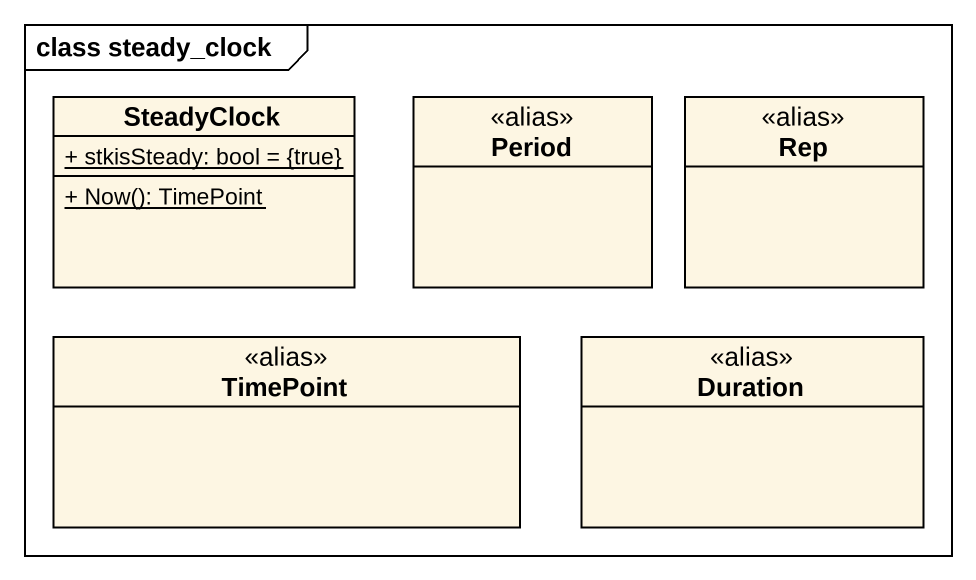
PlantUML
@startuml
mainframe class steady_clock
hide circle
hide empty members
skinparam classAttributeIconSize 0
class SteadyClock {
  {static} + stkisSteady: bool = {true}
  {static} + Now(): TimePoint
}
class Period <<alias>>
class Rep <<alias>>
class TimePoint <<alias>>
class Duration <<alias>>
@enduml
